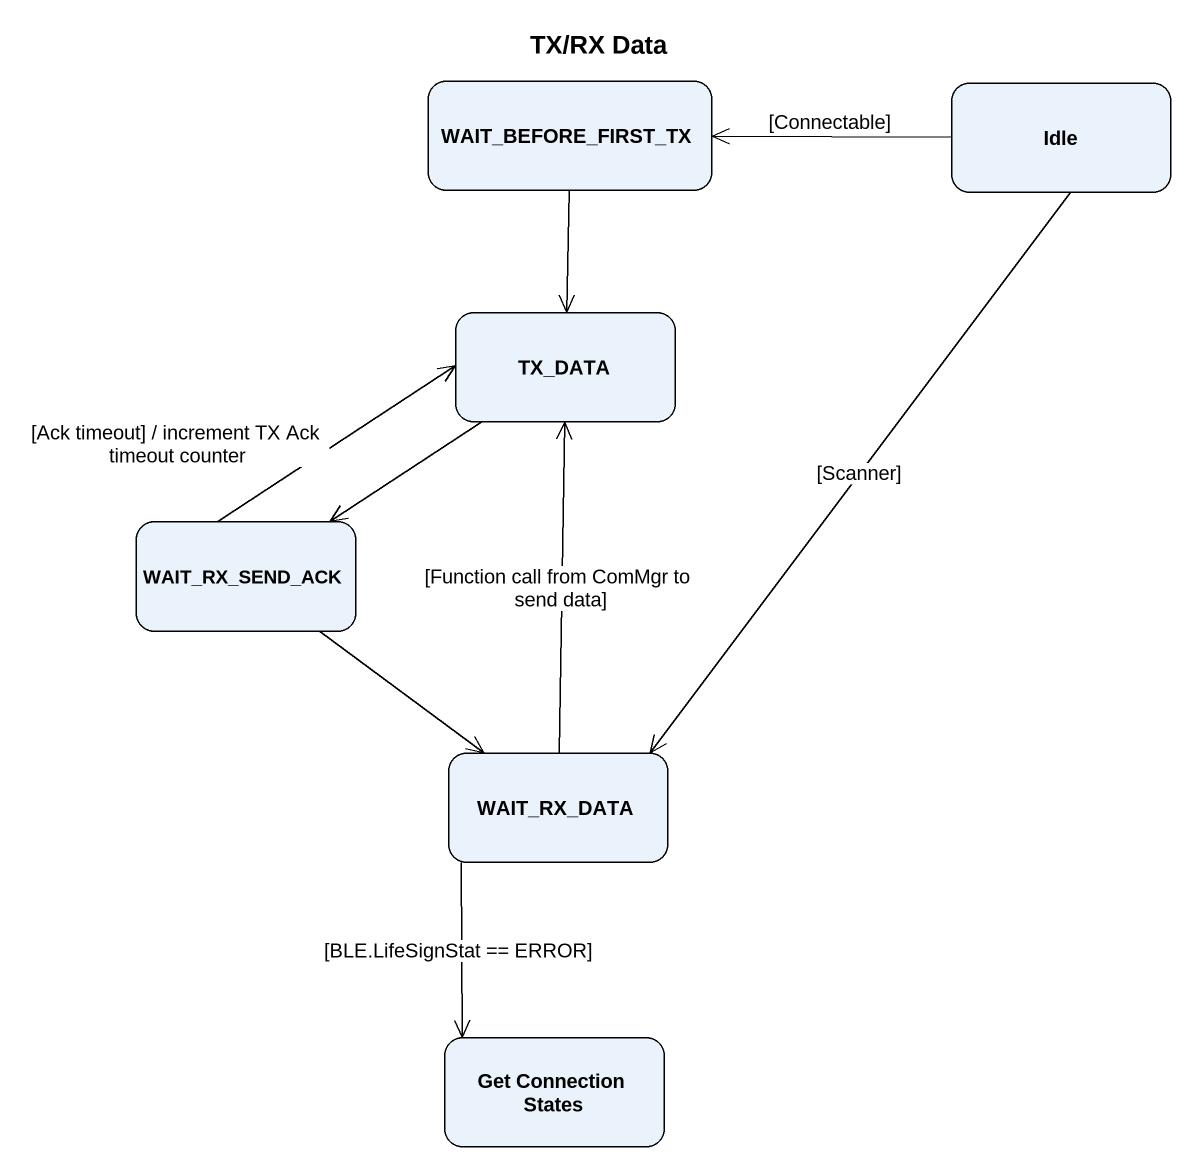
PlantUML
@startuml
title TX/RX Data
hide empty description
state WAIT_BEFORE_FIRST_TX
state Idle
state TX_DATA
state WAIT_RX_SEND_ACK
state WAIT_RX_DATA
state "Get Connection States" as Get_Connection_States
WAIT_BEFORE_FIRST_TX --> TX_DATA
Idle -left-> WAIT_BEFORE_FIRST_TX : [Connectable]
Idle --> WAIT_RX_DATA : [Scanner]
TX_DATA --> WAIT_RX_SEND_ACK
WAIT_RX_SEND_ACK -up-> TX_DATA : [Ack timeout] / increment TX Ack timeout counter
WAIT_RX_SEND_ACK --> WAIT_RX_DATA
WAIT_RX_DATA -up-> TX_DATA : [Function call from ComMgr to send data]
WAIT_RX_DATA --> Get_Connection_States : [BLE.LifeSignStat == ERROR]
@enduml
